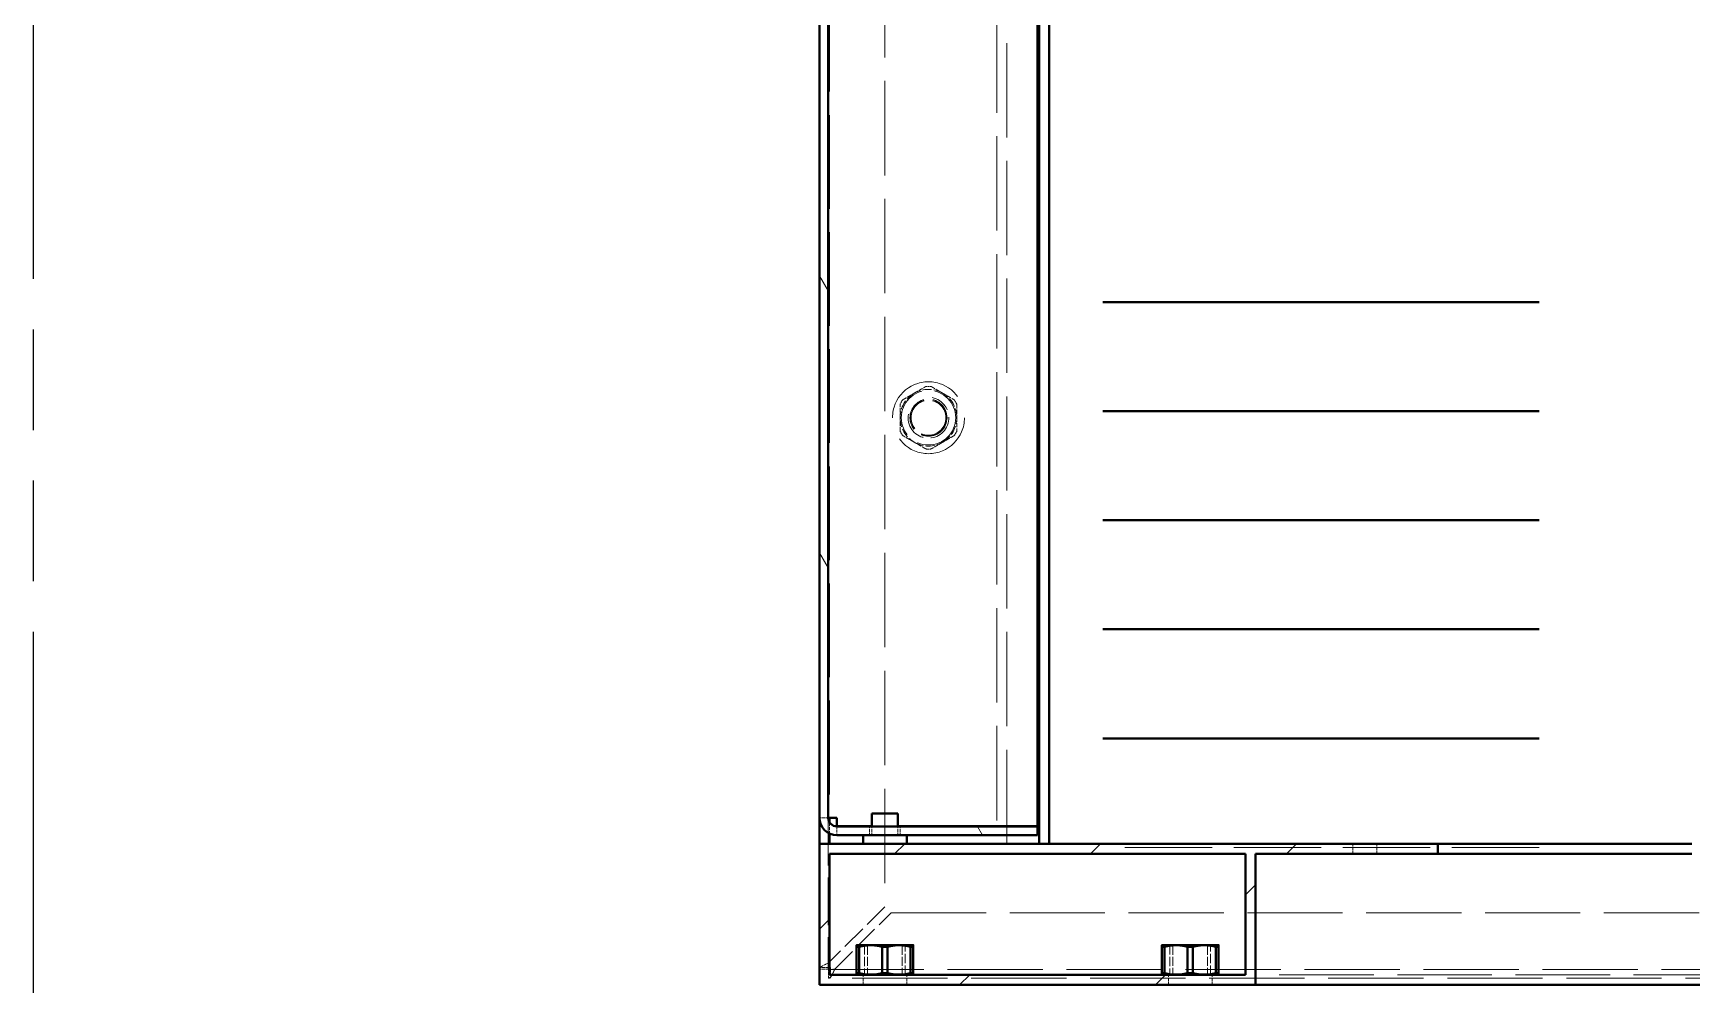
# Model space of a CAD drawing. Header units: millimetres. Extents: x 0 to 51860, y 0 to 5940.
# Drawn here: x 5097.9 to 5478.2, y 1808 to 2026.2 of the extents above; entities that cross this region are included whole.
import ezdxf

# ---------------------------------------------------------------- set-up
doc = ezdxf.new("R2010")
doc.units = ezdxf.units.MM
doc.header["$LTSCALE"] = 10
doc.linetypes.add('DASHED', pattern=[0.2067, 0.1654, -0.0413])
doc.linetypes.add('DOUBLE_DASH_CHAIN', pattern=[1.2403, 0.6614, -0.0827, 0.1654, -0.0827, 0.1654, -0.0827])
for name, color, linetype, lineweight in [('가려진 것(ISO)', 2, 'DASHED', 18), ('가시적인 것(ISO)', 3, 'Continuous', 40), ('스케치 형상(ISO)', 3, 'Continuous', 25), ('해치(ISO)', 7, 'Continuous', 18)]:
    doc.layers.add(name, color=color, linetype=linetype, lineweight=lineweight)

msp = doc.modelspace()

# ---------------------------------------------------------------- hatches: boundary and pattern name
at = {"layer": '해치(ISO)'}
h = msp.add_hatch(dxfattribs=at)
h.set_pattern_fill('ANSI31', color=256, scale=254, style=0)
h.set_pattern_definition([(45, (0, 0), (-22.45064, 22.45064), [])])
h.paths.add_polyline_path([(6128.1612, 3358.0063), (6043.1612, 3358.0063), (6043.1612, 3355.7063), (6128.1612, 3355.7063)])
h.paths.add_polyline_path([(5363.1612, 3358.0063), (5328.1612, 3358.0063), (5278.1612, 3358.0063), (5278.1612, 3355.7063), (5363.1612, 3355.7063)])
h.paths.add_polyline_path([(5278.1612, 1808.0063), (5378.1612, 1808.0063), (5378.1612, 1838.0063), (5419.9067, 1838.0063), (5419.9067, 1840.3063), (5278.1612, 1840.3063)])
h.paths.add_polyline_path([(5280.4612, 1838.0063), (5375.8612, 1838.0063), (5375.8612, 1810.3063), (5280.4612, 1810.3063)], flags=0)
h.paths.add_polyline_path([(6028.1612, 1808.0063), (6128.1612, 1808.0063), (6128.1612, 1840.3063), (6030.1612, 1840.3063), (6030.1612, 1842.3063), (6017.1612, 1842.3063), (6017.1612, 1880.3063), (6015.1612, 1880.3063), (6015.1612, 1840.3063), (5723.7612, 1840.3063), (5723.7612, 1880.3063), (5721.7612, 1880.3063), (5721.7612, 1842.3063), (5708.7612, 1842.3063), (5708.7612, 1840.3063), (5486.4157, 1840.3063), (5486.4157, 1838.0063), (6028.1612, 1838.0063)])
h.paths.add_polyline_path([(6030.4612, 1810.3063), (6030.4612, 1838.0063), (6125.8612, 1838.0063), (6125.8612, 1810.3063)], flags=0)
h = msp.add_hatch(dxfattribs=at)
h.set_pattern_fill('ANSI31', color=256, scale=254, angle=75.000175, style=0)
h.set_pattern_definition([(120.0002, (0, 0), (-27.49626, -15.87508), [])])
edge = h.paths.add_edge_path()
edge.add_line((5282.1612, 1842.3063), (5328.1612, 1842.3063))
edge.add_line((5328.1612, 1842.3063), (5328.1612, 1844.3063))
edge.add_line((5328.1612, 1844.3063), (5282.1612, 1844.3063))
edge.add_ellipse((5282.1612, 1846.3063), major_axis=(0, -2), ratio=1, start_angle=270, end_angle=360, ccw=False)
edge.add_line((5280.1612, 1846.3063), (5280.1612, 2147.0063))
edge.add_line((5280.1612, 2147.0063), (5300.1612, 2147.0063))
edge.add_line((5300.1612, 2147.0063), (5300.1612, 2249.0063))
edge.add_line((5300.1612, 2249.0063), (5280.1612, 2249.0063))
edge.add_line((5280.1612, 2249.0063), (5280.1612, 2947.0063))
edge.add_line((5280.1612, 2947.0063), (5300.1612, 2947.0063))
edge.add_line((5300.1612, 2947.0063), (5300.1612, 3049.0063))
edge.add_line((5300.1612, 3049.0063), (5280.1612, 3049.0063))
edge.add_line((5280.1612, 3049.0063), (5280.1612, 3349.7063))
edge.add_ellipse((5282.1612, 3349.7063), major_axis=(-2, 0), ratio=1, start_angle=270, end_angle=360, ccw=False)
edge.add_line((5282.1612, 3351.7063), (5328.1612, 3351.7063))
edge.add_line((5328.1612, 3351.7063), (5328.1612, 3353.7063))
edge.add_line((5328.1612, 3353.7063), (5282.1612, 3353.7063))
edge.add_ellipse((5282.1612, 3349.7063), major_axis=(0, 4), ratio=1, start_angle=0, end_angle=90)
edge.add_line((5278.1612, 3349.7063), (5278.1612, 1846.3063))
edge.add_ellipse((5282.1612, 1846.3063), major_axis=(-4, 0), ratio=1, start_angle=0, end_angle=90)
h.paths.add_polyline_path([(5298.1612, 2949.0063), (5280.1612, 2949.0063), (5280.1612, 3047.0063), (5298.1612, 3047.0063)], flags=0)
h.paths.add_polyline_path([(5280.1612, 2149.0063), (5280.1612, 2247.0063), (5298.1612, 2247.0063), (5298.1612, 2149.0063)], flags=0)

# ---------------------------------------------------------------- linework, layer by layer
at = {"layer": '가려진 것(ISO)', "ltscale": 12.988112}
msp.add_line((5280.4612, 3349.7063), (5280.4612, 1846.3063), dxfattribs=at)
msp.add_line((5280.4612, 3349.7063), (5280.4612, 1846.3063), dxfattribs=at)
at = {"layer": '가려진 것(ISO)', "ltscale": 13.08117}
msp.add_line((5293.1612, 3340.0921), (5293.1612, 1825.9205), dxfattribs=at)
at = {"layer": '가려진 것(ISO)', "ltscale": 13.080002}
msp.add_line((5318.8612, 3327.3063), (5318.8612, 1840.3063), dxfattribs=at)
at = {"layer": '가려진 것(ISO)', "ltscale": 13.059771}
msp.add_line((5321.1612, 1840.3063), (5321.1612, 3325.0063), dxfattribs=at)
at = {"layer": '가려진 것(ISO)', "ltscale": 0.380839}
for p, q in [((5280.1612, 1846.3063), (5278.1612, 1846.3063)), ((5282.1612, 1844.3063), (5282.1612, 1842.3063)), ((5289.6612, 1842.3063), (5289.6612, 1844.3063)), ((5290.1612, 1842.3063), (5290.1612, 1844.3063)), ((5296.1612, 1842.3063), (5296.1612, 1844.3063)), ((5296.6612, 1842.3063), (5296.6612, 1844.3063)), ((5280.1612, 1812.0063), (5278.1612, 1812.0063)), ((5280.1612, 1811.577), (5278.1612, 1811.577)), ((5280.2319, 1809.5063), (5280.2319, 1811.5063)), ((5280.6612, 1811.5063), (5280.6612, 1809.5063))]:
    msp.add_line(p, q, dxfattribs=at)
at = {"layer": '가려진 것(ISO)', "ltscale": 6.614776}
msp.add_line((5280.1612, 1846.3063), (5280.1612, 1811.577), dxfattribs=at)
at = {"layer": '가려진 것(ISO)', "ltscale": 0.488875}
msp.add_line((5280.4612, 1845.2527), (5280.4612, 1842.6855), dxfattribs=at)
msp.add_line((5280.4612, 1845.2527), (5280.4612, 1842.6855), dxfattribs=at)
at = {"layer": '가려진 것(ISO)', "ltscale": 1.142718}
msp.add_line((5290.1612, 1844.377), (5296.1612, 1844.377), dxfattribs=at)
at = {"layer": '가려진 것(ISO)', "ltscale": 12.094824}
msp.add_line((5443.1612, 1839.5063), (5343.1612, 1839.5063), dxfattribs=at)
at = {"layer": '가려진 것(ISO)', "ltscale": 0.43798}
for p, q in [((5400.4112, 1838.0063), (5400.4112, 1840.3063)), ((5405.9112, 1838.0063), (5405.9112, 1840.3063)), ((5288.1612, 1808.0063), (5288.1612, 1810.3063)), ((5298.1612, 1808.0063), (5298.1612, 1810.3063)), ((5358.1612, 1808.0063), (5358.1612, 1810.3063)), ((5368.1612, 1808.0063), (5368.1612, 1810.3063))]:
    msp.add_line(p, q, dxfattribs=at)
at = {"layer": '가려진 것(ISO)', "ltscale": 3.474706}
for p, q in [((5293.1612, 1825.9205), (5280.2612, 1813.0205)), ((5281.6754, 1811.6063), (5294.5754, 1824.5063))]:
    msp.add_line(p, q, dxfattribs=at)
at = {"layer": '가려진 것(ISO)', "ltscale": 13.178061}
msp.add_line((5294.5754, 1824.5063), (6111.747, 1824.5063), dxfattribs=at)
at = {"layer": '가려진 것(ISO)', "ltscale": 1.295094}
for p, q in [((5288.4847, 1817.1063), (5288.4847, 1810.3063)), ((5297.8377, 1810.3063), (5297.8377, 1817.1063)), ((5358.4847, 1817.1063), (5358.4847, 1810.3063)), ((5367.8377, 1810.3063), (5367.8377, 1817.1063))]:
    msp.add_line(p, q, dxfattribs=at)
at = {"layer": '가려진 것(ISO)', "ltscale": 0.053773}
for p, q in [((5289.1612, 1816.9063), (5288.9612, 1817.1063)), ((5297.1612, 1816.9063), (5297.3612, 1817.1063)), ((5359.1612, 1816.9063), (5358.9612, 1817.1063)), ((5367.1612, 1816.9063), (5367.3612, 1817.1063)), ((5289.1612, 1810.5063), (5288.9612, 1810.3063)), ((5297.1612, 1810.5063), (5297.3612, 1810.3063)), ((5359.1612, 1810.5063), (5358.9612, 1810.3063)), ((5367.1612, 1810.5063), (5367.3612, 1810.3063))]:
    msp.add_line(p, q, dxfattribs=at)
at = {"layer": '가려진 것(ISO)', "ltscale": 2.393412}
for p, q in [((5289.1612, 1816.9063), (5297.1612, 1816.9063)), ((5359.1612, 1816.9063), (5367.1612, 1816.9063)), ((5297.1612, 1810.5063), (5289.1612, 1810.5063)), ((5367.1612, 1810.5063), (5359.1612, 1810.5063))]:
    msp.add_line(p, q, dxfattribs=at)
at = {"layer": '가려진 것(ISO)', "ltscale": 1.218906}
for p, q in [((5289.1612, 1816.9063), (5289.1612, 1810.5063)), ((5297.1612, 1816.9063), (5297.1612, 1810.5063)), ((5359.1612, 1816.9063), (5359.1612, 1810.5063)), ((5367.1612, 1816.9063), (5367.1612, 1810.5063))]:
    msp.add_line(p, q, dxfattribs=at)
at = {"layer": '가려진 것(ISO)', "ltscale": 0.149495}
for q in [(5280.1612, 1812.0063), (5280.6612, 1811.5063)]:
    msp.add_line((5280.6612, 1812.0063), q, dxfattribs=at)
at = {"layer": '가려진 것(ISO)', "ltscale": 13.200658}
for p, q in [((5280.2319, 1811.5063), (6126.0905, 1811.5063)), ((6126.0905, 1809.5063), (5280.2319, 1809.5063))]:
    msp.add_line(p, q, dxfattribs=at)
at = {"layer": '가려진 것(ISO)', "ltscale": 13.102725}
msp.add_line((6028.1612, 1810.3063), (5378.1612, 1810.3063), dxfattribs=at)
at = {"layer": '가려진 것(ISO)', "ltscale": 12.539013}
msp.add_circle((5303.1612, 1938.0063), 8.25, dxfattribs=at)
at = {"layer": '가려진 것(ISO)', "ltscale": 7.479626}
msp.add_circle((5303.1612, 1938.0063), 6.25, dxfattribs=at)
at = {"layer": '가려진 것(ISO)', "ltscale": 5.086114}
msp.add_circle((5303.1612, 1938.0063), 4.25, dxfattribs=at)
at = {"layer": '가려진 것(ISO)', "ltscale": 5.026276}
msp.add_circle((5303.1612, 1938.0063), 4.2, dxfattribs=at)
at = {"layer": '가려진 것(ISO)', "ltscale": 4.786925}
msp.add_circle((5303.1612, 1938.0063), 4, dxfattribs=at)
at = {"layer": '가려진 것(ISO)', "ltscale": 1.296386}
for start, end in [(120, 180), (60, 120), (0, 60), (180, 240), (300, 0), (240, 300)]:
    msp.add_arc((5303.1612, 1938.0063), 6.5, start, end, dxfattribs=at)
at = {"layer": '가려진 것(ISO)', "ltscale": 0.224057}
for start, end in [(85.311065, 94.688935), (145.311065, 154.688935), (25.311065, 34.688935), (205.311065, 214.688935), (325.311065, 334.688935), (265.311065, 274.688935)]:
    msp.add_arc((5303.1612, 1938.0063), 7.1903, start, end, dxfattribs=at)
at = {"layer": '가려진 것(ISO)', "ltscale": 4.197372}
msp.add_arc((5303.1612, 1938.0063), 4.6765, 170, 80, dxfattribs=at)
at = {"layer": '가려진 것(ISO)', "ltscale": 0.591794}
for points, weights in [([(5297.249, 1942.0984), (5298.6472, 1942.9057), (5299.9112, 1943.6354)], [1.01056542855, 1.03161221876, 1]), ([(5299.9112, 1943.6354), (5301.1752, 1944.3652), (5302.5734, 1945.1725)], [1, 1.03161221876, 1.01056542855]), ([(5303.749, 1945.1725), (5305.1472, 1944.3652), (5306.4112, 1943.6354)], [1.01056542855, 1.03161221876, 1]), ([(5306.4112, 1943.6354), (5307.6752, 1942.9057), (5309.0734, 1942.0984)], [1, 1.03161221876, 1.01056542855]), ([(5296.6612, 1938.0063), (5296.6612, 1939.4658), (5296.6612, 1941.0803)], [1, 1.03161221876, 1.01056542855]), ([(5309.6612, 1941.0803), (5309.6612, 1939.4658), (5309.6612, 1938.0063)], [1.01056542855, 1.03161221876, 1]), ([(5296.6612, 1934.9322), (5296.6612, 1936.5467), (5296.6612, 1938.0063)], [1.01056542855, 1.03161221876, 1]), ([(5309.6612, 1938.0063), (5309.6612, 1936.5467), (5309.6612, 1934.9322)], [1, 1.03161221876, 1.01056542855]), ([(5299.9112, 1932.3771), (5298.6472, 1933.1069), (5297.249, 1933.9141)], [1, 1.03161221876, 1.01056542855]), ([(5302.5734, 1930.8401), (5301.1752, 1931.6473), (5299.9112, 1932.3771)], [1.01056542855, 1.03161221876, 1]), ([(5306.4112, 1932.3771), (5305.1472, 1931.6473), (5303.749, 1930.8401)], [1, 1.03161221876, 1.01056542855]), ([(5309.0734, 1933.9141), (5307.6752, 1933.1069), (5306.4112, 1932.3771)], [1.01056542855, 1.03161221876, 1])]:
    msp.add_rational_spline(points, weights, degree=2, dxfattribs=at)
at = {"layer": '가려진 것(ISO)', "ltscale": 0.684692}
for points in [[(5280.2612, 1813.0205), (5279.447, 1812.6642), (5278.656, 1812.3079), (5278.3332, 1811.9516), (5278.2201, 1811.8267), (5278.1612, 1811.7018), (5278.1612, 1811.577)], [(5280.2319, 1809.5063), (5280.5882, 1809.5063), (5280.9445, 1810.0263), (5281.3008, 1810.7738), (5281.4257, 1811.0357), (5281.5505, 1811.3209), (5281.6754, 1811.6063)]]:
    msp.add_open_spline(points, degree=3, knots=[0, 0, 0, 0, 1.16317827, 1.16317827, 1.16317827, 1.57079633, 1.57079633, 1.57079633, 1.57079633], dxfattribs=at)
at = {"layer": '가려진 것(ISO)', "ltscale": 0.276442}
for points in [[(5280.1612, 1811.577), (5280.1612, 1812.0582), (5280.2088, 1812.5393), (5280.2612, 1813.0205)], [(5280.2319, 1811.5063), (5280.7131, 1811.5063), (5281.1942, 1811.5539), (5281.6754, 1811.6063)]]:
    msp.add_open_spline(points, degree=3, dxfattribs=at)
at = {"layer": '가시적인 것(ISO)'}
for p, q in [((5328.5612, 1840.3063), (5328.5612, 3355.7063)), ((5330.8612, 1840.3063), (5330.8612, 3355.7063)), ((5278.1612, 3349.7063), (5278.1612, 1846.3063)), ((5328.1612, 1844.377), (5328.1612, 2666.516)), ((5280.1612, 1846.3063), (5280.1612, 2147.0063)), ((5443.1612, 1964.5063), (5343.1612, 1964.5063)), ((5443.1612, 1939.5063), (5343.1612, 1939.5063)), ((5443.1612, 1914.5063), (5343.1612, 1914.5063)), ((5443.1612, 1889.5063), (5343.1612, 1889.5063)), ((5443.1612, 1864.5063), (5343.1612, 1864.5063)), ((5278.1612, 1840.3063), (5278.1612, 1846.3063)), ((5280.1612, 1846.3063), (5282.1612, 1846.3063)), ((5280.4612, 1846.3063), (5280.4612, 1845.2527)), ((5280.4612, 1846.3063), (5280.4612, 1845.2527)), ((5282.1612, 1846.3063), (5282.1612, 1844.377)), ((5282.1612, 1844.377), (5290.1612, 1844.377)), ((5328.1612, 1844.3063), (5282.1612, 1844.3063)), ((5296.1612, 1847.3063), (5290.1612, 1847.3063)), ((5290.1612, 1844.3063), (5290.1612, 1847.3063)), ((5296.1612, 1844.3063), (5296.1612, 1847.3063)), ((5296.1612, 1844.377), (5328.1612, 1844.377)), ((5328.1612, 1842.3063), (5328.1612, 1844.3063)), ((5280.4612, 1842.6855), (5280.4612, 1840.3063)), ((5280.4612, 1842.6855), (5280.4612, 1840.3063)), ((5282.1612, 1842.3063), (5328.1612, 1842.3063)), ((5288.1612, 1840.3063), (5288.1612, 1842.3063)), ((5298.1612, 1840.3063), (5298.1612, 1842.3063)), ((5419.9067, 1840.3063), (5278.1612, 1840.3063)), ((5278.1612, 1840.3063), (5278.1612, 1808.0063)), ((5280.4612, 1838.0063), (5375.8612, 1838.0063)), ((5280.4612, 1810.3063), (5280.4612, 1838.0063)), ((5375.8612, 1838.0063), (5375.8612, 1810.3063)), ((5378.1612, 1808.0063), (5378.1612, 1838.0063)), ((5378.1612, 1838.0063), (5419.9067, 1838.0063)), ((5419.9067, 1838.0063), (5419.9067, 1840.3063)), ((5419.9067, 1840.3063), (5428.1612, 1840.3063)), ((5428.1612, 1838.0063), (5419.9067, 1838.0063)), ((5428.1612, 1840.3063), (5478.1612, 1840.3063)), ((5478.1612, 1838.0063), (5428.1612, 1838.0063)), ((5289.9112, 1817.1063), (5286.6612, 1817.1063)), ((5286.6612, 1816.7077), (5287.249, 1816.7077)), ((5286.6612, 1816.7077), (5286.6612, 1810.7048)), ((5287.249, 1810.7048), (5287.249, 1816.7077)), ((5296.4112, 1817.1063), (5289.9112, 1817.1063)), ((5292.5734, 1816.7077), (5293.749, 1816.7077)), ((5292.5734, 1816.7077), (5292.5734, 1810.7048)), ((5293.749, 1810.7048), (5293.749, 1816.7077)), ((5299.6612, 1817.1063), (5296.4112, 1817.1063)), ((5299.0734, 1816.7077), (5299.6612, 1816.7077)), ((5299.0734, 1816.7077), (5299.0734, 1810.7048)), ((5299.6612, 1810.7048), (5299.6612, 1816.7077)), ((5359.9112, 1817.1063), (5356.6612, 1817.1063)), ((5356.6612, 1816.7077), (5357.249, 1816.7077)), ((5356.6612, 1816.7077), (5356.6612, 1810.7048)), ((5357.249, 1810.7048), (5357.249, 1816.7077)), ((5366.4112, 1817.1063), (5359.9112, 1817.1063)), ((5362.5734, 1816.7077), (5363.749, 1816.7077)), ((5362.5734, 1816.7077), (5362.5734, 1810.7048)), ((5363.749, 1810.7048), (5363.749, 1816.7077)), ((5369.6612, 1817.1063), (5366.4112, 1817.1063)), ((5369.0734, 1816.7077), (5369.6612, 1816.7077)), ((5369.0734, 1816.7077), (5369.0734, 1810.7048)), ((5369.6612, 1810.7048), (5369.6612, 1816.7077)), ((5375.8612, 1810.3063), (5280.4612, 1810.3063)), ((5287.249, 1810.7048), (5286.6612, 1810.7048)), ((5293.749, 1810.7048), (5292.5734, 1810.7048)), ((5299.6612, 1810.7048), (5299.0734, 1810.7048)), ((5357.249, 1810.7048), (5356.6612, 1810.7048)), ((5363.749, 1810.7048), (5362.5734, 1810.7048)), ((5369.6612, 1810.7048), (5369.0734, 1810.7048)), ((5278.1612, 1808.0063), (5378.1612, 1808.0063)), ((6028.1612, 1808.0063), (5378.1612, 1808.0063))]:
    msp.add_line(p, q, dxfattribs=at)
for radius in [4, 2]:
    msp.add_arc((5282.1612, 1846.3063), radius, 180, 270, dxfattribs=at)
for points, weights in [([(5286.6612, 1816.7077), (5286.6612, 1817.1063), (5286.6612, 1817.1063)], [1.01056542855, 1.03161221876, 1]), ([(5289.9112, 1817.1063), (5288.6472, 1817.1063), (5287.249, 1816.7077)], [1, 1.03161221876, 1.01056542855]), ([(5292.5734, 1816.7077), (5291.1752, 1817.1063), (5289.9112, 1817.1063)], [1.01056542855, 1.03161221876, 1]), ([(5296.4112, 1817.1063), (5295.1472, 1817.1063), (5293.749, 1816.7077)], [1, 1.03161221876, 1.01056542855]), ([(5299.0734, 1816.7077), (5297.6752, 1817.1063), (5296.4112, 1817.1063)], [1.01056542855, 1.03161221876, 1]), ([(5299.6612, 1817.1063), (5299.6612, 1817.1063), (5299.6612, 1816.7077)], [1, 1.03161221876, 1.01056542855]), ([(5356.6612, 1816.7077), (5356.6612, 1817.1063), (5356.6612, 1817.1063)], [1.01056542855, 1.03161221876, 1]), ([(5359.9112, 1817.1063), (5358.6472, 1817.1063), (5357.249, 1816.7077)], [1, 1.03161221876, 1.01056542855]), ([(5362.5734, 1816.7077), (5361.1752, 1817.1063), (5359.9112, 1817.1063)], [1.01056542855, 1.03161221876, 1]), ([(5366.4112, 1817.1063), (5365.1472, 1817.1063), (5363.749, 1816.7077)], [1, 1.03161221876, 1.01056542855]), ([(5369.0734, 1816.7077), (5367.6752, 1817.1063), (5366.4112, 1817.1063)], [1.01056542855, 1.03161221876, 1]), ([(5369.6612, 1817.1063), (5369.6612, 1817.1063), (5369.6612, 1816.7077)], [1, 1.03161221876, 1.01056542855]), ([(5286.6612, 1810.3063), (5286.6612, 1810.3063), (5286.6612, 1810.7048)], [1, 1.03161221876, 1.01056542855]), ([(5287.249, 1810.7048), (5288.6472, 1810.3063), (5289.9112, 1810.3063)], [1.01056542855, 1.03161221876, 1]), ([(5289.9112, 1810.3063), (5291.1752, 1810.3063), (5292.5734, 1810.7048)], [1, 1.03161221876, 1.01056542855]), ([(5293.749, 1810.7048), (5295.1472, 1810.3063), (5296.4112, 1810.3063)], [1.01056542855, 1.03161221876, 1]), ([(5296.4112, 1810.3063), (5297.6752, 1810.3063), (5299.0734, 1810.7048)], [1, 1.03161221876, 1.01056542855]), ([(5299.6612, 1810.7048), (5299.6612, 1810.3063), (5299.6612, 1810.3063)], [1.01056542855, 1.03161221876, 1]), ([(5356.6612, 1810.3063), (5356.6612, 1810.3063), (5356.6612, 1810.7048)], [1, 1.03161221876, 1.01056542855]), ([(5357.249, 1810.7048), (5358.6472, 1810.3063), (5359.9112, 1810.3063)], [1.01056542855, 1.03161221876, 1]), ([(5359.9112, 1810.3063), (5361.1752, 1810.3063), (5362.5734, 1810.7048)], [1, 1.03161221876, 1.01056542855]), ([(5363.749, 1810.7048), (5365.1472, 1810.3063), (5366.4112, 1810.3063)], [1.01056542855, 1.03161221876, 1]), ([(5366.4112, 1810.3063), (5367.6752, 1810.3063), (5369.0734, 1810.7048)], [1, 1.03161221876, 1.01056542855]), ([(5369.6612, 1810.7048), (5369.6612, 1810.3063), (5369.6612, 1810.3063)], [1.01056542855, 1.03161221876, 1])]:
    msp.add_rational_spline(points, weights, degree=2, dxfattribs=at)
at = {"layer": '스케치 형상(ISO)', "color": 6, "linetype": 'DOUBLE_DASH_CHAIN', "ltscale": 13.968339}
msp.add_line((5097.9072, 5527.1834), (5097.9072, 1542.4493), dxfattribs=at)

doc.saveas('drawing.dxf')
